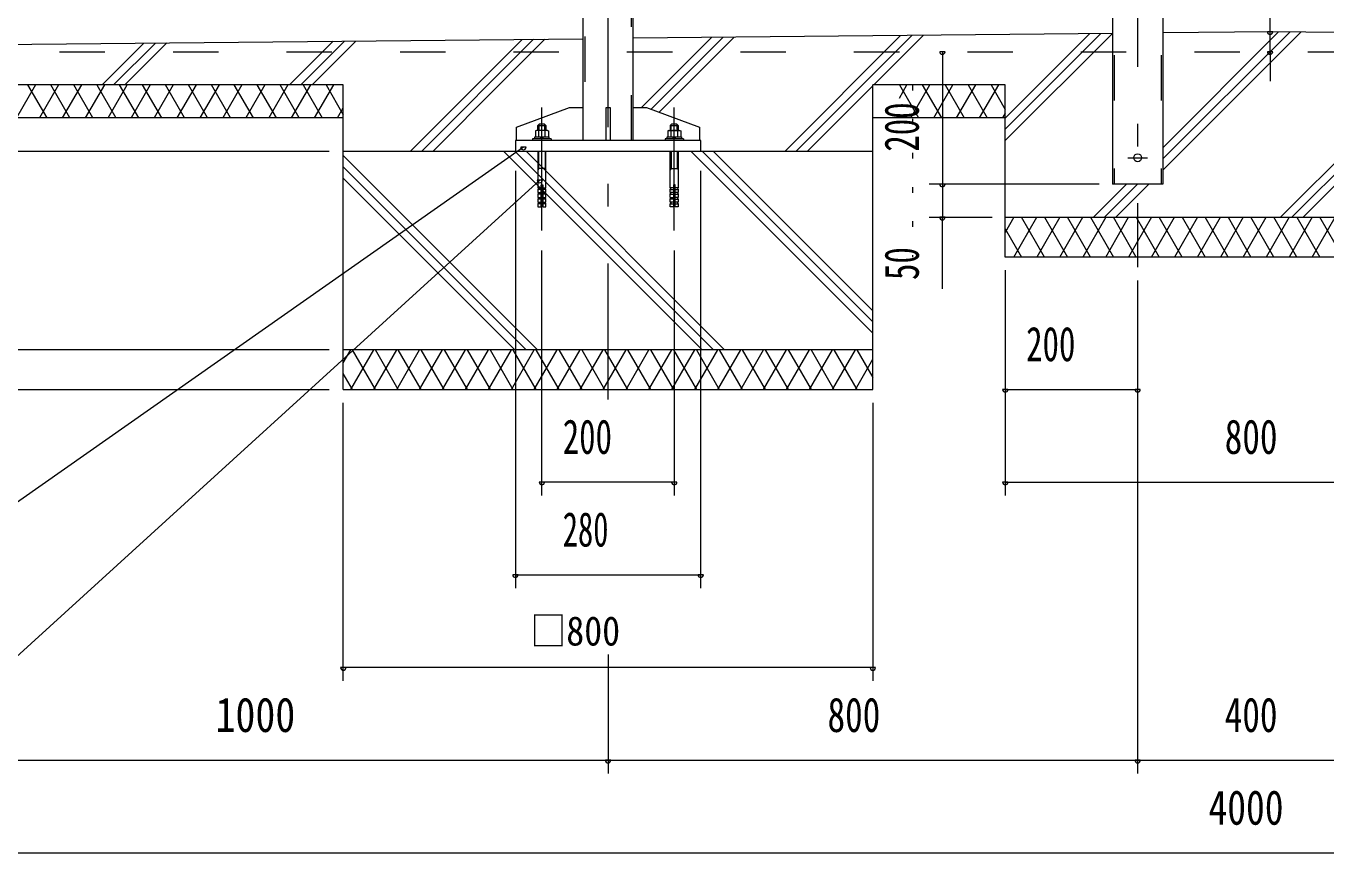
# Model space of a CAD drawing. Units: millimetres, scale not verified. Extents: x -37128 to 37128, y -14700 to 14700.
# Drawn here: x 20375 to 27249, y -3402 to 969 of the extents above; entities that cross this region are included whole.
import ezdxf
from ezdxf.enums import TextEntityAlignment as Align

# ---------------------------------------------------------------- set-up
doc = ezdxf.new("R2010")
doc.units = ezdxf.units.MM
doc.header["$LTSCALE"] = 60
for name, pattern in [('USER2', [10, 4, -6]), ('USER3', [24, 12, -5, 2, -5]), ('USER4', [3, 0.5, -2.5])]:
    doc.linetypes.add(name, pattern=pattern)
for name, color, linetype, lineweight in [('0-0_0', 7, 'Continuous', 18), ('0-6_2-0BOLD', 7, 'Continuous', 18), ('0-7_2-1HIDDEN', 3, 'USER2', 18), ('0-8_2-2CENTER', 3, 'USER3', 18), ('0-9_2-4THIN', 4, 'Continuous', 18), ('0-A_2-5DIM', 3, 'Continuous', 18), ('0-B_2-6HATCH', 2, 'Continuous', 18), ('0-D_F-E_J_ADD', 3, 'USER4', 18)]:
    doc.layers.add(name, color=color, linetype=linetype, lineweight=lineweight)
doc.styles.add('ＭＳ ゴシック', font='')
doc.styles.get('ＭＳ ゴシック').set_extended_font_data('MS Gothic')

msp = doc.modelspace()

# ---------------------------------------------------------------- linework, layer by layer
at = {"layer": '0-0_0'}
msp.add_line((24852.95, -952.1), (24852.95, 657.9), dxfattribs=at)
at = {"layer": '0-6_2-0BOLD'}
for p, q in [((23586.48, 363.9), (23586.48, 6082.9)), ((23319.43, 5704.38), (23319.43, 363.9)), ((26119.43, 1415.61), (26119.43, 132.9)), ((26386.48, 1415.61), (26386.48, 132.9)), ((19952.96, 867.9), (23319.42, 901.56)), ((26119.43, 929.56), (23586.47, 904.23)), ((22052.95, 482.9), (19952.95, 482.9)), ((23586.48, 538.9), (23656.48, 538.9)), ((25552.95, 482.9), (24852.95, 482.9)), ((22969.43, 363.9), (22969.43, 433.9)), ((23081.96, 417.45), (23081.96, 442.98)), ((23085.78, 414.29), (23085.78, 382.45)), ((23116.96, 449.98), (23088.96, 449.98)), ((23116.96, 449.98), (23123.96, 442.98)), ((23120.13, 382.45), (23120.13, 414.29)), ((23781.96, 442.98), (23823.96, 442.98)), ((23785.78, 382.45), (23785.78, 414.29)), ((23820.13, 414.29), (23820.13, 382.45)), ((23065.33, 371.95), (23065.33, 382.45)), ((23102.96, 382.45), (23092.46, 371.95)), ((23102.96, 371.95), (23113.45, 382.45)), ((23151.96, 371.95), (23151.96, 363.9)), ((23765.33, 371.95), (23765.33, 382.45)), ((23802.95, 371.95), (23792.45, 382.45)), ((23802.95, 382.45), (23813.45, 371.95)), ((23851.96, 371.95), (23851.96, 363.9)), ((22052.95, 307.9), (24852.95, 307.9)), ((23123.95, 215.64), (23081.95, 215.64)), ((23781.95, 215.64), (23823.95, 215.64)), ((23086.15, 113.31), (23081.95, 104.91)), ((23086.15, 88.11), (23081.95, 79.71)), ((23123.95, 104.91), (23119.75, 113.31)), ((23123.95, 79.71), (23119.75, 88.11)), ((23781.95, 104.91), (23786.15, 113.31)), ((23781.95, 79.71), (23786.15, 88.11)), ((23819.75, 113.31), (23823.95, 104.91)), ((23819.75, 88.11), (23823.95, 79.71)), ((26386.48, 132.9), (26119.43, 132.9)), ((23086.15, 62.91), (23081.95, 54.51)), ((23086.15, 37.71), (23081.95, 29.31)), ((23123.95, 54.51), (23119.75, 62.91)), ((23123.95, 29.31), (23119.75, 37.71)), ((23781.95, 62.91), (23798.75, 62.91)), ((23798.75, 54.51), (23781.95, 54.51)), ((23786.15, 37.71), (23781.95, 29.31)), ((23823.95, 29.31), (23819.75, 37.71)), ((25552.95, -42.1), (26952.95, -42.1)), ((26952.96, -42.1), (28352.96, -42.1)), ((24852.95, -742.1), (22052.95, -742.1)), ((22052.95, -952.1), (24852.95, -952.1))]:
    msp.add_line(p, q, dxfattribs=at)
for points in [[(27519.42, 932.23), (26952.95, 937.9), (26386.48, 932.23)], [(22052.95, -952.1), (22052.95, 657.9), (19952.95, 657.9)], [(26952.95, -252.1), (25552.95, -252.1), (25552.95, 657.9), (24852.95, 657.9)], [(29052.94, 657.9), (28352.96, 657.9), (28352.96, -252.1), (26952.96, -252.1)], [(22969.43, 433.9), (23249.43, 538.9), (23319.43, 538.9)], [(23442.46, 363.9), (23442.46, 538.9), (23463.46, 538.9), (23463.46, 363.9)], [(23656.48, 538.9), (23936.48, 433.9), (23936.48, 363.9)], [(23131.83, 417.45), (23074.08, 417.45), (23068.61, 414.29), (23068.61, 382.45)], [(23088.96, 449.98), (23081.96, 442.98), (23123.96, 442.98), (23123.96, 417.45)], [(23131.83, 417.45), (23137.31, 414.29), (23137.31, 382.45)], [(23774.08, 417.45), (23768.6, 414.29), (23768.6, 382.45)], [(23774.08, 417.45), (23831.83, 417.45), (23837.31, 414.29), (23837.31, 382.45)], [(23816.96, 449.98), (23788.96, 449.98), (23781.96, 442.98), (23781.96, 417.45)], [(23816.96, 449.98), (23823.96, 442.98), (23823.96, 417.45)], [(23942.96, 307.9), (23942.96, 363.9), (22962.96, 363.9), (22962.96, 307.9)], [(23151.96, 371.95), (23053.96, 371.95), (23053.96, 363.9)], [(23065.33, 382.45), (23140.58, 382.45), (23140.58, 371.95)], [(23851.96, 371.95), (23753.96, 371.95), (23753.96, 363.9)], [(23765.33, 382.45), (23840.58, 382.45), (23840.58, 371.95)], [(23081.95, 307.9), (23081.95, 113.31), (23098.75, 113.31)], [(23107.15, 113.31), (23123.95, 113.31), (23123.95, 307.9)], [(23798.75, 113.31), (23781.95, 113.31), (23781.95, 307.9)], [(23823.95, 307.9), (23823.95, 113.31), (23807.16, 113.31)], [(23098.75, 29.31), (23081.95, 29.31), (23081.95, 12.51), (23098.75, 12.51), (23098.75, 130.11)], [(23098.75, 104.91), (23081.95, 104.91), (23081.95, 88.11), (23098.75, 88.11)], [(23098.75, 79.71), (23081.95, 79.71), (23081.95, 62.91), (23098.75, 62.91)], [(23098.75, 130.11), (23107.15, 130.11), (23107.15, 12.51), (23123.95, 12.51), (23123.95, 29.31), (23107.15, 29.31)], [(23107.15, 88.11), (23123.95, 88.11), (23123.95, 104.91), (23107.15, 104.91)], [(23107.15, 62.91), (23123.95, 62.91), (23123.95, 79.71), (23107.15, 79.71)], [(23807.16, 130.11), (23798.75, 130.11), (23798.75, 12.51), (23781.95, 12.51), (23781.95, 29.31), (23798.75, 29.31)], [(23798.75, 88.11), (23781.95, 88.11), (23781.95, 104.91), (23798.75, 104.91)], [(23781.95, 62.91), (23781.95, 79.71), (23798.75, 79.71)], [(23807.16, 29.31), (23823.95, 29.31), (23823.95, 12.51), (23807.16, 12.51), (23807.16, 130.11)], [(23807.16, 104.91), (23823.95, 104.91), (23823.95, 88.11), (23807.16, 88.11)], [(23807.16, 79.71), (23823.95, 79.71), (23823.95, 62.91), (23807.16, 62.91)], [(23098.75, 54.51), (23081.95, 54.51), (23081.95, 37.71), (23098.75, 37.71)], [(23107.15, 37.71), (23123.95, 37.71), (23123.95, 54.51), (23107.15, 54.51)], [(23798.75, 37.71), (23781.95, 37.71), (23781.95, 54.51), (23786.15, 62.91)], [(23807.16, 54.51), (23823.95, 54.51), (23819.75, 62.91)], [(23823.95, 54.51), (23823.95, 37.71), (23807.16, 37.71)]]:
    msp.add_lwpolyline(points, dxfattribs=at)
msp.add_circle((26252.95, 272.9), 21, dxfattribs=at)
for centre, radius, start, end in [((23077.19, 404.21), 13.24, 49.5701, 90), ((23102.96, 369.22), 48.23, 69.13593, 110.86406), ((23128.73, 404.21), 13.24, 90, 130.42989), ((23777.19, 404.21), 13.24, 49.57011, 90), ((23802.95, 369.22), 48.23, 69.13594, 110.86407), ((23828.72, 404.21), 13.24, 90, 130.4299)]:
    msp.add_arc(centre, radius, start, end, dxfattribs=at)
at = {"layer": '0-7_2-1HIDDEN'}
for p, q in [((23576.68, 363.9), (23576.68, 6082.9)), ((23329.23, 5714.18), (23329.23, 363.9)), ((26129.23, 1415.61), (26129.23, 132.9)), ((26376.68, 1415.61), (26376.68, 132.9)), ((19952.95, 832.9), (33952.95, 832.9))]:
    msp.add_line(p, q, dxfattribs=at)
at = {"layer": '0-8_2-2CENTER'}
for p, q in [((23452.95, -1005.48), (23452.95, 8168.6)), ((26252.95, 7232.71), (26252.95, -305.48)), ((23102.95, -112.44), (23102.95, 538.9)), ((23802.95, -112.44), (23802.95, 538.9)), ((26200.45, 272.9), (26305.45, 272.9))]:
    msp.add_line(p, q, dxfattribs=at)
at = {"layer": '0-9_2-4THIN'}
for p, q in [((23087.21, 448.23), (23087.21, 417.45)), ((23118.71, 417.45), (23118.71, 448.23)), ((23787.21, 417.45), (23787.21, 448.23)), ((23818.71, 417.45), (23818.71, 448.23)), ((23086.16, 215.64), (23086.15, 307.9)), ((23819.75, 215.64), (23819.75, 307.9)), ((23086.16, 215.64), (23081.95, 208.37)), ((23819.75, 215.64), (23823.95, 208.36))]:
    msp.add_line(p, q, dxfattribs=at)
for points in [[(23119.75, 307.9), (23119.75, 215.64), (23123.95, 208.36)], [(23786.16, 307.9), (23786.16, 215.64), (23781.95, 208.37)]]:
    msp.add_lwpolyline(points, dxfattribs=at)
at = {"layer": '0-A_2-5DIM'}
for p, q in [((26952.95, 937.9), (26952.95, 1322.07)), ((26966.95, 937.9), (26938.95, 937.9)), ((26952.95, 832.9), (26952.95, 937.9)), ((25234.69, 832.9), (25206.69, 832.9)), ((25220.69, 832.9), (25220.69, 132.9)), ((26966.95, 832.9), (26938.95, 832.9)), ((26952.95, 832.9), (26952.95, 677.19)), ((17887.94, 307.9), (21977.95, 307.9)), ((23019.41, 328.74), (22991.41, 328.74)), ((19532.95, -3087.1), (23092.38, 154.79)), ((22962.96, 202.9), (22962.96, -2002.1)), ((23106.38, 154.79), (23078.38, 154.79)), ((23942.96, -2002.1), (23942.96, 202.9)), ((26049.43, 132.9), (25150.69, 132.9)), ((25234.69, 132.9), (25206.69, 132.9)), ((25220.69, 132.9), (25220.69, -42.1)), ((25150.69, -42.1), (25482.95, -42.1)), ((25234.69, -42.1), (25206.69, -42.1)), ((25220.69, -420.1), (25220.69, -42.1)), ((23102.95, -1512.1), (23102.95, -217.44)), ((23802.95, -217.44), (23802.95, -1512.1)), ((25552.95, -322.1), (25552.95, -1512.1)), ((26252.95, -375.48), (26252.95, -2982.09)), ((21977.95, -742.09), (17397.93, -742.09)), ((17397.93, -952.09), (21977.95, -952.09)), ((25566.95, -952.1), (25538.95, -952.1)), ((25552.95, -952.1), (26252.95, -952.1)), ((26266.95, -952.1), (26238.95, -952.1)), ((22052.95, -2492.1), (22052.95, -1022.1)), ((24852.95, -1022.09), (24852.95, -2492.1)), ((23116.95, -1442.1), (23088.95, -1442.1)), ((23802.95, -1442.1), (23102.95, -1442.1)), ((23816.95, -1442.1), (23788.95, -1442.1)), ((25566.95, -1442.1), (25538.95, -1442.1)), ((25552.95, -1442.1), (28352.96, -1442.1)), ((22976.96, -1932.1), (22948.96, -1932.1)), ((22962.96, -1932.1), (23942.96, -1932.1)), ((23956.96, -1932.1), (23928.96, -1932.1)), ((23452.95, -2352.1), (23452.95, -2982.1)), ((22066.95, -2422.1), (22038.95, -2422.1)), ((24852.95, -2422.1), (22052.95, -2422.1)), ((24866.95, -2422.1), (24838.95, -2422.1)), ((19952.96, -2912.09), (23452.95, -2912.09)), ((23466.95, -2912.09), (23438.95, -2912.09)), ((23452.95, -2912.09), (26252.95, -2912.09)), ((26266.95, -2912.09), (26238.95, -2912.09)), ((26252.95, -2912.09), (27652.94, -2912.09)), ((19952.95, -3402.09), (33952.95, -3402.09))]:
    msp.add_line(p, q, dxfattribs=at)
msp.add_lwpolyline([(23005.41, 328.74), (19532.95, -2107.1), (16312.91, -2107.1)], dxfattribs=at)
for centre in [(26952.95, 937.9), (25220.69, 832.9), (26952.95, 832.9), (23005.41, 328.74), (23092.38, 154.79), (25220.69, 132.9), (25220.69, -42.1), (25552.95, -952.1), (26252.95, -952.1), (23102.95, -1442.1), (23802.95, -1442.1), (25552.95, -1442.1), (22962.96, -1932.1), (23942.96, -1932.1), (22052.95, -2422.1), (24852.95, -2422.1), (23452.95, -2912.09), (26252.95, -2912.09)]:
    msp.add_arc(centre, 14, 180, 0, dxfattribs=at)
at = {"layer": '0-B_2-6HATCH'}
for p, q in [((22999.23, 898.36), (22408.77, 307.9)), ((22468.16, 307.9), (23059.22, 898.96)), ((23119.22, 899.56), (22877.56, 657.9)), ((23629.72, 538.9), (23999.18, 908.36)), ((24059.17, 908.96), (23680.21, 530)), ((23723.41, 513.8), (24119.17, 909.56)), ((24388.67, 307.9), (24999.13, 918.36)), ((25059.12, 918.96), (24448.06, 307.9)), ((24857.46, 657.9), (25119.12, 919.56)), ((25552.95, 363.45), (26119.06, 929.56)), ((26059.06, 928.96), (25552.95, 422.85)), ((25552.95, 482.24), (25999.07, 928.36)), ((26386.48, 325.82), (26998.1, 937.45)), ((27056.91, 936.86), (26386.48, 266.42)), ((26386.48, 207.03), (27115.72, 936.27)), ((20778.87, 657.9), (20999.33, 878.36)), ((21059.33, 878.96), (20838.26, 657.9)), ((20897.66, 657.9), (21119.32, 879.56)), ((21999.28, 888.36), (21768.82, 657.9)), ((22059.28, 888.96), (21828.21, 657.9)), ((21887.61, 657.9), (22119.27, 889.56)), ((20426, 657.9), (20324.96, 482.9)), ((20486.62, 482.9), (20385.59, 657.9)), ((20547.24, 657.9), (20446.21, 482.9)), ((20607.87, 482.9), (20506.83, 657.9)), ((20668.49, 657.9), (20567.45, 482.9)), ((20729.11, 482.9), (20628.07, 657.9)), ((20789.73, 657.9), (20688.7, 482.9)), ((20749.32, 657.9), (20850.36, 482.9)), ((20809.94, 482.9), (20910.98, 657.9)), ((20971.6, 482.9), (20870.56, 657.9)), ((21032.22, 657.9), (20931.19, 482.9)), ((21092.84, 482.9), (20991.8, 657.9)), ((21153.46, 657.9), (21052.43, 482.9)), ((21214.09, 482.9), (21113.05, 657.9)), ((21274.71, 657.9), (21173.67, 482.9)), ((21335.33, 482.9), (21234.3, 657.9)), ((21395.95, 657.9), (21294.91, 482.9)), ((21456.57, 482.9), (21355.54, 657.9)), ((21517.19, 657.9), (21416.16, 482.9)), ((21577.82, 482.9), (21476.78, 657.9)), ((21638.44, 657.9), (21537.4, 482.9)), ((21699.06, 482.9), (21598.03, 657.9)), ((21759.68, 657.9), (21658.65, 482.9)), ((21820.3, 482.9), (21719.27, 657.9)), ((21779.89, 482.9), (21880.93, 657.9)), ((21840.51, 657.9), (21941.55, 482.9)), ((21901.13, 482.9), (22002.17, 657.9)), ((21961.75, 657.9), (22052.95, 499.95)), ((22877.56, 657.9), (22527.56, 307.9)), ((24507.46, 307.9), (24852.95, 653.39)), ((24993.04, 588.24), (25033.26, 657.9)), ((24993.04, 657.57), (25093.89, 482.9)), ((25053.47, 482.9), (25154.5, 657.9)), ((25114.09, 657.9), (25215.13, 482.9)), ((25174.71, 482.9), (25275.75, 657.9)), ((25235.34, 657.9), (25336.37, 482.9)), ((25295.95, 482.9), (25396.99, 657.9)), ((25356.58, 657.9), (25457.61, 482.9)), ((25417.2, 482.9), (25518.24, 657.9)), ((25477.82, 657.9), (25552.95, 527.77)), ((22022.38, 482.9), (22052.95, 535.85)), ((25552.95, 508.03), (25538.44, 482.9)), ((27008.51, -42.1), (27519.42, 468.81)), ((27519.42, 409.41), (27067.9, -42.1)), ((27519.42, 350.02), (27127.3, -42.1)), ((23079.26, -742.1), (22052.95, 284.21)), ((23950.42, -742.1), (22900.42, 307.9)), ((22959.81, 307.9), (24009.81, -742.1)), ((24069.21, -742.1), (23019.21, 307.9)), ((23890.37, 307.9), (24852.95, -654.68)), ((24852.95, -595.29), (23949.76, 307.9)), ((24009.16, 307.9), (24852.95, -535.89)), ((22052.95, 224.82), (23019.87, -742.1)), ((22960.47, -742.1), (22052.95, 165.42)), ((26193.56, 132.9), (26018.56, -42.1)), ((26252.95, 132.9), (26077.95, -42.1)), ((26137.35, -42.1), (26312.35, 132.9)), ((25599.07, -42.1), (25552.95, -121.97)), ((25599.07, -252.1), (25720.31, -42.1)), ((25760.73, -252.1), (25639.48, -42.1)), ((25841.56, -42.1), (25720.31, -252.1)), ((25760.73, -42.1), (25881.97, -252.1)), ((25841.56, -252.1), (25962.8, -42.1)), ((26003.21, -252.1), (25881.97, -42.1)), ((26084.04, -42.1), (25962.8, -252.1)), ((26003.21, -42.1), (26124.46, -252.1)), ((26084.04, -252.1), (26205.29, -42.1)), ((26245.7, -252.1), (26124.46, -42.1)), ((26326.53, -42.1), (26205.29, -252.1)), ((26245.7, -42.1), (26366.94, -252.1)), ((26326.53, -252.1), (26447.77, -42.1)), ((26488.19, -252.1), (26366.94, -42.1)), ((26569.02, -42.1), (26447.77, -252.1)), ((26488.19, -42.1), (26609.43, -252.1)), ((26569.02, -252.1), (26690.26, -42.1)), ((26730.67, -252.1), (26609.43, -42.1)), ((26811.5, -42.1), (26690.26, -252.1)), ((26730.67, -42.1), (26851.92, -252.1)), ((26811.5, -252.1), (26932.75, -42.1)), ((26973.16, -252.1), (26851.92, -42.1)), ((27053.99, -42.1), (26932.75, -252.1)), ((27094.4, -252.1), (26973.16, -42.1)), ((27175.23, -42.1), (27053.99, -252.1)), ((27094.41, -42.1), (27215.65, -252.1)), ((27175.24, -252.1), (27296.48, -42.1)), ((27336.89, -252.1), (27215.65, -42.1)), ((25552.95, -102.22), (25639.48, -252.1)), ((22052.95, -811.54), (22093.04, -742.1)), ((22093.04, -952.1), (22214.28, -742.1)), ((22222.48, -952.1), (22101.24, -742.1)), ((22214.28, -952.1), (22335.53, -742.1)), ((22343.72, -952.1), (22222.48, -742.1)), ((22335.53, -952.1), (22456.77, -742.1)), ((22464.97, -952.1), (22343.72, -742.1)), ((22456.77, -952.1), (22578.01, -742.1)), ((22586.21, -952.1), (22464.97, -742.1)), ((22578.01, -952.1), (22699.26, -742.1)), ((22586.21, -742.1), (22707.45, -952.1)), ((22699.26, -952.1), (22820.5, -742.1)), ((22707.45, -742.1), (22828.7, -952.1)), ((22820.5, -952.1), (22941.74, -742.1)), ((22828.7, -742.1), (22949.94, -952.1)), ((22941.75, -952.1), (23062.99, -742.1)), ((22949.94, -742.1), (23071.18, -952.1)), ((23062.99, -952.1), (23184.23, -742.1)), ((23071.19, -742.1), (23192.43, -952.1)), ((23184.23, -952.1), (23305.47, -742.1)), ((23192.43, -742.1), (23313.67, -952.1)), ((23305.48, -952.1), (23426.72, -742.1)), ((23313.67, -742.1), (23434.91, -952.1)), ((23426.72, -952.1), (23547.96, -742.1)), ((23434.92, -742.1), (23556.16, -952.1)), ((23547.96, -952.1), (23669.21, -742.1)), ((23556.16, -742.1), (23677.4, -952.1)), ((23669.21, -952.1), (23790.45, -742.1)), ((23677.4, -742.1), (23798.65, -952.1)), ((23790.45, -952.1), (23911.69, -742.1)), ((23798.65, -742.1), (23919.89, -952.1)), ((23911.69, -952.1), (24032.94, -742.1)), ((23919.89, -742.1), (24041.13, -952.1)), ((24032.94, -952.1), (24154.18, -742.1)), ((24041.13, -742.1), (24162.38, -952.1)), ((24154.18, -952.1), (24275.42, -742.1)), ((24162.38, -742.1), (24283.62, -952.1)), ((24275.42, -952.1), (24396.67, -742.1)), ((24283.62, -742.1), (24404.86, -952.1)), ((24396.67, -952.1), (24517.91, -742.1)), ((24404.86, -742.1), (24526.11, -952.1)), ((24517.91, -952.1), (24639.15, -742.1)), ((24526.11, -742.1), (24647.35, -952.1)), ((24639.16, -952.1), (24760.4, -742.1)), ((24647.35, -742.1), (24768.59, -952.1)), ((24768.6, -742.1), (24852.95, -888.21)), ((24760.4, -952.1), (24852.95, -791.79)), ((22101.24, -952.1), (22052.95, -868.46))]:
    msp.add_line(p, q, dxfattribs=at)
at = {"layer": '0-D_F-E_J_ADD'}
msp.add_line((25062.95, 657.9), (25062.95, -252.1), dxfattribs=at)

# ---------------------------------------------------------------- texts
at = {"layer": '0-A_2-5DIM', "color": 7, "style": 'ＭＳ ゴシック', "width": 0.7}
for s, p in [('200', (25150.69, 304.73)), ('50', (25150.69, -373.5))]:
    msp.add_text(s, height=182.3, rotation=90, dxfattribs=at).set_placement(p, align=Align.BOTTOM_LEFT)
at = {"layer": '0-A_2-5DIM', "color": 7, "style": 'ＭＳ ゴシック'}
for s, height, width, p in [('200', 182.3, 0.7, (25663.2, -857.23)), ('200', 182.3, 0.7, (23213.2, -1347.23)), ('800', 182.3, 0.75, (26713.21, -1347.23)), ('280', 182.3, 0.65, (23213.21, -1837.23)), ('□800', 155, 0.9, (23041.7, -2352.1)), ('1000', 182.3, 0.85, (21377.46, -2817.22)), ('800', 182.3, 0.75, (24613.2, -2817.22)), ('400', 182.3, 0.75, (26713.2, -2817.22)), ('4000', 182.3, 0.8, (26627.45, -3307.22))]:
    msp.add_text(s, height=height, dxfattribs=dict(at, width=width)).set_placement(p, align=Align.BOTTOM_LEFT)

doc.saveas('drawing.dxf')
